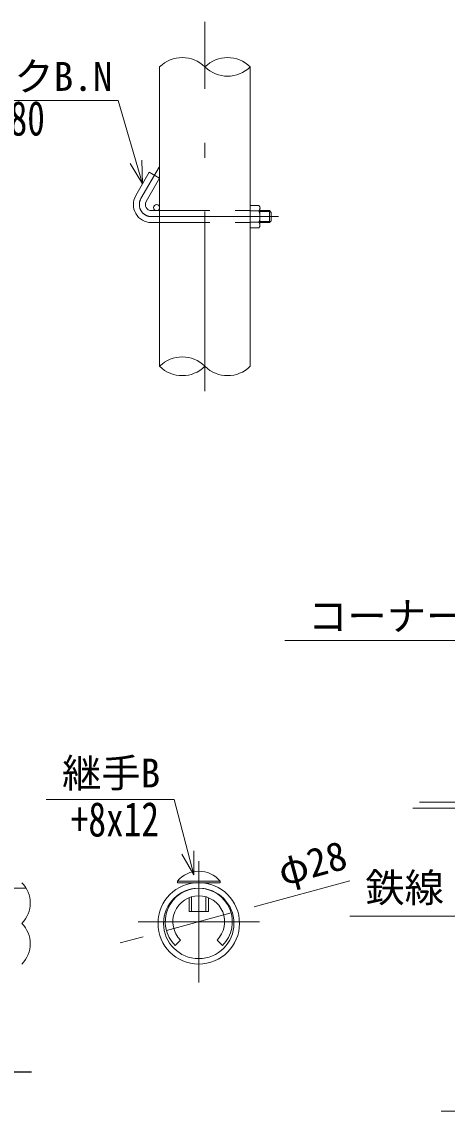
# Model space of a CAD drawing. Units: millimetres, scale not verified. Extents: x -4210 to 4210, y -2971 to 2972.
# Drawn here: x 2118 to 2828, y -1019 to 800 of the extents above; entities that cross this region are included whole.
import ezdxf
from ezdxf.enums import TextEntityAlignment as Align

# ---------------------------------------------------------------- set-up
doc = ezdxf.new("R2010")
doc.units = ezdxf.units.MM
doc.header["$LTSCALE"] = 10
doc.linetypes.add('USER2', pattern=[50.5, 30, -9, 2.5, -9])
doc.linetypes.add('USER3', pattern=[12.6, 8.4, -4.2])
for name, color, linetype, lineweight in [('0-4_D-STR-DIM', 7, 'Continuous', 13), ('0-A_D-STR-TXT', 7, 'Continuous', 13), ('0-D_3', 3, 'Continuous', 13), ('0-E_26', 2, 'USER2', 13), ('0-F_1', 1, 'Continuous', 9), ('1-0_27', 7, 'Continuous', 13), ('1-1_28', 7, 'Continuous', 13)]:
    doc.layers.add(name, color=color, linetype=linetype, lineweight=lineweight)
doc.styles.add('ＭＳ ゴシック', font='')
doc.styles.get('ＭＳ ゴシック').set_extended_font_data('MS Gothic')

msp = doc.modelspace()

# ---------------------------------------------------------------- linework, layer by layer
at = {"layer": '0-4_D-STR-DIM'}
for p, q in [((2665.52, -634.66), (2506.34, -677.68)), ((2359.6, -717.33), (2467.72, -688.11)), ((2320.98, -727.77), (2282.37, -738.2))]:
    msp.add_line(p, q, dxfattribs=at)
at = {"layer": '0-D_3'}
for p, q in [((2331.01, 548.74), (2308.51, 509.77)), ((2348.34, 538.74), (2331.01, 548.74)), ((2348.34, 538.74), (2325.84, 499.77)), ((2499.59, 493.52), (2499.59, 456.02)), ((2499.59, 493.52), (2514.09, 493.52)), ((2334.5, 484.77), (2348.34, 484.77)), ((2514.09, 484.15), (2499.59, 484.15)), ((2515.84, 489.57), (2515.84, 460.66)), ((2515.84, 484.77), (2531.5, 484.77)), ((2515.84, 483.02), (2533.25, 483.02)), ((2531.5, 484.77), (2531.5, 464.77)), ((2534.5, 481.77), (2531.5, 484.77)), ((2534.5, 481.77), (2534.5, 467.77)), ((2534.5, 481.77), (2534.5, 467.77)), ((2334.5, 464.77), (2348.34, 464.77)), ((2514.09, 465.4), (2499.59, 465.4)), ((2499.59, 456.02), (2514.09, 456.02)), ((2515.84, 466.52), (2533.25, 466.52)), ((2515.84, 464.77), (2531.5, 464.77)), ((2531.5, 464.77), (2534.5, 467.77)), ((2781.79, -503.06), (2917.97, -503.06)), ((2770.88, -513.06), (2907.06, -513.06)), ((2449.26, -634.74), (2378.06, -634.74)), ((2378.06, -634.74), (2378.06, -637.52)), ((2449.26, -634.74), (2449.26, -637.52)), ((2449.26, -637.52), (2378.06, -637.52)), ((2397.66, -637.52), (2397.66, -639.43)), ((2401.66, -637.52), (2401.66, -638.59)), ((2425.66, -637.52), (2425.66, -638.59)), ((2429.66, -637.52), (2429.66, -639.43)), ((2397.66, -662.59), (2397.66, -685.52)), ((2401.66, -661.22), (2401.66, -685.52)), ((2425.66, -661.22), (2425.66, -685.52)), ((2429.66, -662.59), (2429.66, -685.52)), ((2429.66, -685.52), (2397.66, -685.52)), ((2383.11, -733.27), (2374.06, -742.32)), ((2444.21, -733.27), (2453.26, -742.32))]:
    msp.add_line(p, q, dxfattribs=at)
at = {"layer": '0-D_3', "linetype": 'USER3'}
for p, q in [((2348.34, 484.77), (2499.59, 484.77)), ((2348.34, 464.77), (2499.59, 464.77))]:
    msp.add_line(p, q, dxfattribs=at)
at = {"layer": '0-D_3'}
msp.add_circle((2343.34, 489.77), 5, dxfattribs=at)
for centre, radius, start, end in [((2334.5, 494.77), 30, 150, 270), ((2334.5, 494.77), 10, 150, 270), ((2508.84, 488.83), 7.04, 318.21899, 41.78101), ((2489.85, 474.77), 25.99, 338.85295, 21.14705), ((2508.68, 460.71), 7.15, 319.0514, 40.9486), ((2413.66, -665.12), 46.8, 40.47549, 139.52451), ((2413.66, -702.72), 56, 315, 225), ((2413.66, -702.72), 43.2, 315, 225)]:
    msp.add_arc(centre, radius, start, end, dxfattribs=at)
at = {"layer": '0-E_26'}
for p, q in [((2423.96, 183.1), (2423.96, 800.09)), ((2347.43, 557.18), (2317.18, 504.77)), ((2334.5, 474.77), (2546.72, 474.77)), ((2413.66, -601.46), (2413.66, -803.98)), ((2312.4, -702.72), (2514.92, -702.72))]:
    msp.add_line(p, q, dxfattribs=at)
msp.add_arc((2334.5, 494.77), 20, 150, 270, dxfattribs=at)
at = {"layer": '0-F_1'}
for p, q in [((2348.34, 724.77), (2348.34, 224.77)), ((2499.59, 224.77), (2499.59, 724.77))]:
    msp.add_line(p, q, dxfattribs=at)
at = {"layer": '0-F_1', "linetype": 'USER3'}
msp.add_line((1718.35, -646.72), (2125.51, -646.72), dxfattribs=at)
at = {"layer": '0-F_1'}
for radius in [68, 58.8]:
    msp.add_circle((2413.66, -705.52), radius, dxfattribs=at)
at = {"layer": '1-0_27', "lineweight": 25}
msp.add_line((2074.35, -953.52), (2134.35, -953.52), dxfattribs=at)
at = {"layer": '1-0_27'}
for centre, radius, start, end in [((2386.15, 686.72), 53.65, 45.18146, 134.81854), ((2461.77, 686.72), 53.65, 45.18146, 134.81854), ((2461.77, 762.82), 53.65, 225.18146, 314.81854), ((2386.15, 186.72), 53.65, 45.18146, 134.81854), ((2386.15, 262.82), 53.65, 225.18146, 314.81854), ((2461.77, 262.82), 53.65, 225.18146, 314.81854), ((2084.14, -671.52), 48.24, 315.18146, 44.81854), ((2084.14, -739.52), 48.24, 315.18146, 44.81854)]:
    msp.add_arc(centre, radius, start, end, dxfattribs=at)
at = {"layer": '1-1_28'}
for p, q in [((2279.19, 668.81), (1978.17, 668.81)), ((2319.76, 529.26), (2279.19, 668.81)), ((2319.76, 529.26), (2318.92, 569.25)), ((2319.76, 529.26), (2299.04, 563.47)), ((2405.31, -624.54), (2385.57, -589.76)), ((2405.31, -624.54), (2405.61, -584.55)), ((3147.39, -1019.13), (2817.99, -1019.13))]:
    msp.add_line(p, q, dxfattribs=at)
for points in [[(3247.16, -89.08), (3168.69, -232.86), (2557.53, -232.86)], [(2405.31, -624.54), (2372.53, -498.48), (2159.17, -498.48)], [(2986.99, -513.06), (2846.57, -693.48), (2665.7, -693.48)]]:
    msp.add_lwpolyline(points, dxfattribs=at)

# ---------------------------------------------------------------- texts
at = {"layer": '0-4_D-STR-DIM', "style": 'ＭＳ ゴシック'}
msp.add_text('φ28', height=48.09, rotation=15.122, dxfattribs=at).set_placement((2557.4, -656.89), align=Align.BOTTOM_LEFT)
at = {"layer": '0-A_D-STR-TXT', "style": 'ＭＳ ゴシック'}
for s, p in [('フックB.N', (1974.72, 670.36)), ('コーナーエルボ', (2596.22, -230.85)), ('継手B', (2185.48, -492.9)), ('鉄線', (2691.62, -684.37))]:
    msp.add_text(s, height=48.09, dxfattribs=at).set_placement(p, align=Align.BOTTOM_LEFT)
at = {"layer": '1-1_28', "style": 'ＭＳ ゴシック', "width": 0.75}
for s, p in [('M8x80', (2009.68, 592.86)), ('+8x12', (2200.07, -577.7))]:
    msp.add_text(s, height=57.7, dxfattribs=at).set_placement(p, align=Align.BOTTOM_LEFT)

doc.saveas('drawing.dxf')
